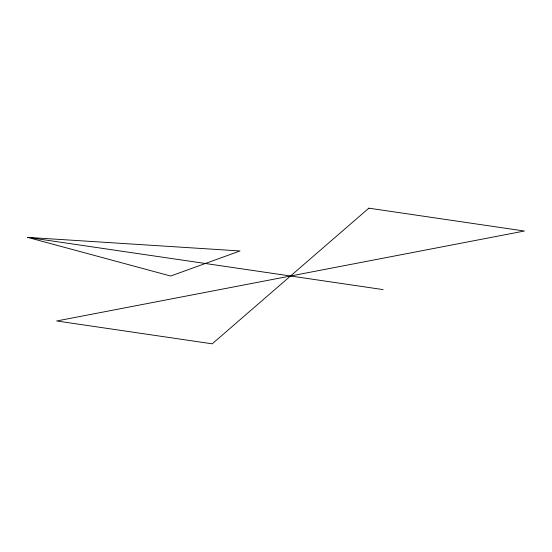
<?xml version="1.0" encoding="UTF-8"?>
<svg xmlns="http://www.w3.org/2000/svg" width="552" height="552" viewBox="0 0 552 552"><rect width="100%" height="100%" fill="white"/><g stroke="black" fill="none" stroke-linecap="round" stroke-linejoin="round"><path stroke-width="0.83" d="M27.6 237.381L240.044 250.96L170.671 276.021L27.6 237.381L383.116 289.6M368.86 208.18L212.209 343.82L56.67 320.974L524.4 231.026L368.86 208.18"/></g></svg>
